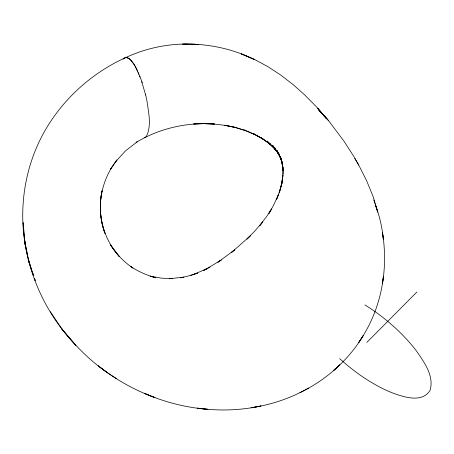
<?xml version="1.0" encoding="UTF-8"?>
<svg xmlns="http://www.w3.org/2000/svg" width="454" height="454" viewBox="0 0 454 454"><rect width="100%" height="100%" fill="white"/><g stroke="black" fill="none" stroke-linecap="round" stroke-linejoin="round"><path stroke-width="0.68" d="M111.605 167.674L110.566 169.223L116.933 160.001C100.703 180.34 95.663 209.022 104.999 233.424C100.033 219.838 99.023 204.93 102.065 190.793C96.923 213.811 103.404 238.935 119.203 256.459L110.407 244.706C116.218 253.934 123.868 262.003 132.965 268.047L130.854 266.594C138.515 271.685 147.045 275.368 155.904 277.786L150.2 276.146L161.454 278.166L172.639 278.66L169.353 278.682L183.881 277.184L180.459 277.808L187.474 276.231L197.581 273.07L190.822 275.447M115.861 161.403L125.576 150.796L137.153 141.864L136.052 142.533C156.295 130.054 180.085 123.857 203.789 123.641L214.379 123.965L203.789 123.641L193.688 123.965C207.66 123.045 221.728 124.271 235.365 127.432L224.645 125.219L234.939 127.443L245.188 130.508L234.61 127.126M366.838 342.401L416.897 292.018M124.18 58.095C127.824 55.916 131.127 60.359 133.033 62.941A13.041 2.775 64.1 0 1 135.82 67.504L141.166 79.751L145.779 95.493A107.479 21.173 64.5 0 1 147.045 101.446C148.577 112.717 151.676 125.406 146.506 136.149A104.318 20.129 64.3 0 1 145.252 137.341L145.002 137.471A81.124 15.737 64.1 0 1 144.486 137.67L144.213 137.732M116.286 378.505L106.843 372.331L107.28 372.609L98.206 365.793C115.259 379.362 134.475 390.168 154.956 397.613L144.673 393.465C164.7 402.199 186.146 407.664 207.938 409.309L197.377 408.146C218.499 411.108 240.126 410.518 260.976 405.972L251.153 407.771C271.293 404.769 290.923 398.209 308.595 388.045M299.895 392.716L300.423 392.432C314.923 385.372 328.327 376.082 339.859 364.795L333.429 370.663C345.159 360.686 355.289 348.848 363.194 335.625L358.768 342.458C372.291 323.038 380.793 300.145 383.397 276.634L382.393 283.863C385.315 266.975 385.213 249.598 382.489 232.692L383.358 239.332C382.183 227.499 379.567 215.826 375.339 204.703M194.147 274.261L206.876 268.694L203.528 270.453L209.947 267.134M206.876 268.694L206.576 268.847L221.217 260.023L217.954 262.213L234.576 249.955L231.347 252.589L250.296 235.887L246.965 239.082L254.898 230.933L262.775 221.91L259.552 225.854L266.941 216.093L271.606 208.982L268.757 213.681L273.03 206.309L278.682 194.329L276.401 199.76L279.528 191.446L282.03 182.701L279.278 192.956L281.491 184.25L282.99 175.204L281.565 185.238L282.655 176.918L283.041 167.691L283.245 174.41M125.883 57.454L128.828 58.447M188.069 44.259L182.576 44.14C207.296 43.408 232.159 48.533 254.342 59.542L241.284 53.873L254.79 59.57L268.07 66.766L280.856 75.143L293.091 84.586L304.736 94.982L316.847 107.229L326.12 118.318L317.715 108.336L328.412 120.486L343.837 140.973L354.024 156.795L358.739 165.08L366.571 180.601L373.245 196.86L377.728 212.097L375.089 204.062M190.822 44.316L198.381 44.481C177.934 42.863 157.243 45.604 137.937 52.545C99.42 66.653 66.091 94.319 45.457 129.81C20.18 173.343 15.725 228.044 33.403 275.141M244.604 130.332L254.456 134.367L253.701 134.032L263.031 139.026L253.077 133.425L262.094 138.555L270.771 144.457L261.311 137.851L269.648 143.878L268.7 143.101L275.731 149.497L267.922 142.153L275.113 149.122L274.148 148.112L279.499 154.689M244.133 129.855L254.456 134.367M364.931 304.935C384.249 316.943 401.711 332.118 415.756 350.04C423.707 361.486 434.387 375.492 430.108 390.241C422.044 403.663 403.01 396.768 391.427 392.54C372.303 384.544 355.034 372.547 339.723 358.666M107.28 372.609C89.852 360.544 74.762 345.403 61.744 328.736L75.875 345.324C44.299 312.477 24.766 268.297 23.148 222.647L25.112 244.627L24.692 240.762L27.91 256.459M129.174 58.697L130.224 59.599M267.298 141.018L275.113 149.122M130.576 59.945L133.397 63.464A12.899 2.747 64.1 0 1 135.474 66.863M327.368 119.334L318.402 109.596L328.412 120.486M279.562 154.735L273.331 146.886L279.199 154.666L272.695 145.445L278.188 153.35L281.259 158.713M50.326 311.694L62.363 329.661M354.795 158.435L358.739 165.08M281.225 158.611L277.394 151.835L281.139 159.065M135.462 66.852L137.596 71.034M281.151 159.002L276.849 150.126L282.274 162.436M138.311 72.612L139.032 74.28M139.753 76.028L140.11 76.93M282.053 161.84L280.192 156.936L282.592 164.558L281.185 159.541L283.012 167.952L281.962 162.192L283.041 170.698M373.773 200.044L374.891 203.369M141.852 81.714L142.187 82.719M31.899 270.414L28.171 259.075L29.164 262.605L28.188 257.827M32.336 271.747L33.437 275.084M145.518 94.404L145.649 94.948M123.096 59.253A102.178 21.792 63.1 0 1 124.169 58.061M35.191 280.424L34.521 278.444L35.191 280.424"/></g></svg>
